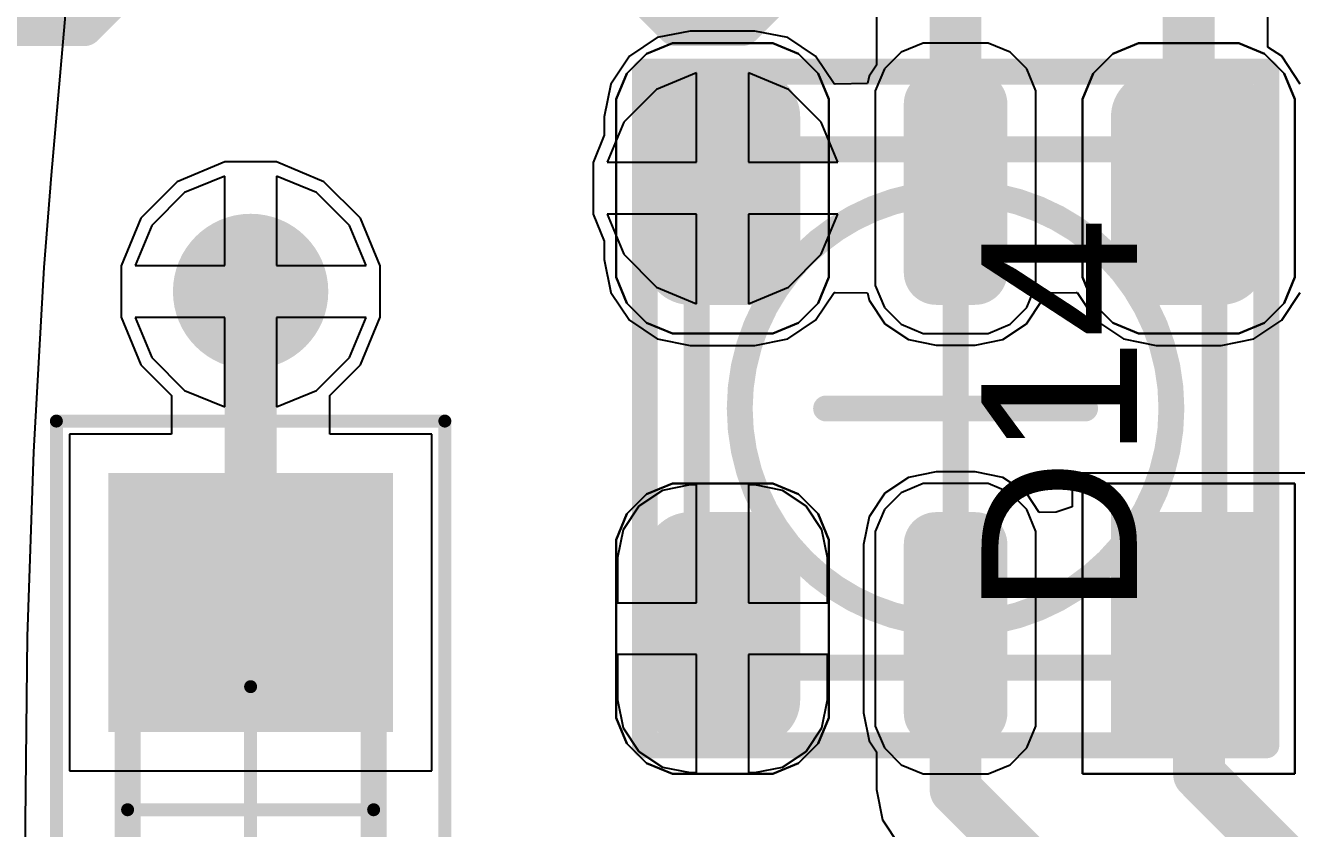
# Model space of a CAD drawing. Header units: inches. Extents: x -30 to 118, y 20 to 51.
# Drawn here: x 40.53 to 45.439, y 29.227 to 32.327 of the extents above; entities that cross this region are included whole.
import ezdxf

# ---------------------------------------------------------------- set-up
doc = ezdxf.new("R2010")
doc.units = ezdxf.units.IN
for name, color, linetype in [('Bottom 3D Body', 216, 'Continuous'), ('Bottom Courtyard', 56, 'Continuous'), ('Bottom Layer', 5, 'Continuous'), ('Bottom Overlay', 54, 'Continuous'), ('Bottom Paste', 16, 'Continuous'), ('Bottom Solder', 6, 'Continuous'), ('Mechanical 1', 6, 'Continuous'), ('Top Component Outline', 56, 'Continuous'), ('Top Courtyard', 56, 'Continuous'), ('Top Layer', 1, 'Continuous'), ('Top Overlay', 2, 'Continuous'), ('Top Paste', 8, 'Continuous'), ('Top Solder', 216, 'Continuous'), ('Via Holes', 16, 'Continuous')]:
    doc.layers.add(name, color=color, linetype=linetype)
doc.styles.add('Arial', font='', dxfattribs={"height": 0.2})
doc.styles.get('Arial').set_extended_font_data('Arial')

# ---------------------------------------------------------------- blocks, each defined once
blk = doc.blocks.new('APA_RGB_LED_2020_546')
at = {"layer": 'Top Layer'}
h = blk.add_hatch(color=1, dxfattribs=at)
edge = h.paths.add_edge_path()
edge.add_arc((-1.12500283, 1.02500176), 0.12499848, 90, 180)
edge.add_line((-1.25000131, 1.02500176), (-1.25000131, 0.77499972))
edge.add_arc((-1.12500283, 0.77499972), 0.12499848, 180, 270)
edge.add_line((-1.12500283, 0.6500012399999999), (-0.5749988500000001, 0.6500012399999999))
edge.add_arc((-0.5749988500000001, 0.77499972), 0.12499848, 270, 360)
edge.add_line((-0.4500003700000001, 0.77499972), (-0.4500003700000001, 1.02500176))
edge.add_arc((-0.5749988500000001, 1.02500176), 0.12499848, 0, 90)
edge.add_line((-0.5749988500000001, 1.15000024), (-1.12500283, 1.15000024))
h = blk.add_hatch(color=1, dxfattribs=at)
edge = h.paths.add_edge_path()
edge.add_arc((0.5749988500000001, 1.02500176), 0.12499848, 90, 180)
edge.add_line((0.4500003700000001, 1.02500176), (0.4500003700000001, 0.77499972))
edge.add_arc((0.5749988500000001, 0.77499972), 0.12499848, 180, 270)
edge.add_line((0.5749988500000001, 0.6500012399999999), (1.12500283, 0.6500012399999999))
edge.add_arc((1.12500283, 0.77499972), 0.12499848, 270, 360)
edge.add_line((1.25000131, 0.77499972), (1.25000131, 1.02500176))
edge.add_arc((1.12500283, 1.02500176), 0.12499848, 0, 90)
edge.add_line((1.12500283, 1.15000024), (0.5749988500000001, 1.15000024))
h = blk.add_hatch(color=1, dxfattribs=at)
edge = h.paths.add_edge_path()
edge.add_arc((-1.17500019, 0.07499858), 0.07500112, 90, 180)
edge.add_line((-1.25000131, 0.07499858000000001), (-1.25000131, -0.07499857999999998))
edge.add_arc((-1.17500019, -0.07499858), 0.07500112, 180, 270)
edge.add_line((-1.17500019, -0.1499997), (-0.52500149, -0.1499997))
edge.add_arc((-0.52500149, -0.07499858), 0.07500112, 270, 360)
edge.add_line((-0.4500003699999999, -0.07499858), (-0.4500003699999999, 0.07499858))
edge.add_arc((-0.52500149, 0.07499858), 0.07500112, 0, 90)
edge.add_line((-0.52500149, 0.1499997), (-1.17500019, 0.1499997))
h = blk.add_hatch(color=1, dxfattribs=at)
edge = h.paths.add_edge_path()
edge.add_arc((0.52500149, 0.07499858), 0.07500112, 90, 180)
edge.add_line((0.4500003699999999, 0.07499858000000001), (0.4500003699999999, -0.07499857999999998))
edge.add_arc((0.52500149, -0.07499858), 0.07500112, 180, 270)
edge.add_line((0.52500149, -0.1499997), (1.17500019, -0.1499997))
edge.add_arc((1.17500019, -0.07499858), 0.07500112, 270, 360)
edge.add_line((1.25000131, -0.07499858), (1.25000131, 0.07499858))
edge.add_arc((1.17500019, 0.07499858), 0.07500112, 0, 90)
edge.add_line((1.17500019, 0.1499997), (0.52500149, 0.1499997))
blk.add_hatch(color=1, dxfattribs=at).paths.add_polyline_path([(-1.25000131, -0.65000124), (-0.45000037, -0.65000124), (-0.45000037, -1.15000024), (-1.25000131, -1.15000024)])
h = blk.add_hatch(color=1, dxfattribs=at)
edge = h.paths.add_edge_path()
edge.add_arc((0.5749988500000001, -0.77499972), 0.12499848, 90, 180)
edge.add_line((0.4500003700000001, -0.77499972), (0.4500003700000001, -1.02500176))
edge.add_arc((0.5749988500000001, -1.02500176), 0.12499848, 180, 270)
edge.add_line((0.5749988500000001, -1.15000024), (1.12500283, -1.15000024))
edge.add_arc((1.12500283, -1.02500176), 0.12499848, 270, 360)
edge.add_line((1.25000131, -1.02500176), (1.25000131, -0.77499972))
edge.add_arc((1.12500283, -0.77499972), 0.12499848, 0, 90)
edge.add_line((1.12500283, -0.6500012399999999), (0.5749988500000001, -0.6500012399999999))
at = {"layer": 'Top Paste'}
h = blk.add_hatch(color=8, dxfattribs=at)
edge = h.paths.add_edge_path()
edge.add_arc((-1.12500283, 1.02500176), 0.12499848, 90, 180)
edge.add_line((-1.25000131, 1.02500176), (-1.25000131, 0.77499972))
edge.add_arc((-1.12500283, 0.77499972), 0.12499848, 180, 270)
edge.add_line((-1.12500283, 0.6500012399999999), (-0.5749988500000001, 0.6500012399999999))
edge.add_arc((-0.5749988500000001, 0.77499972), 0.12499848, 270, 360)
edge.add_line((-0.4500003700000001, 0.77499972), (-0.4500003700000001, 1.02500176))
edge.add_arc((-0.5749988500000001, 1.02500176), 0.12499848, 0, 90)
edge.add_line((-0.5749988500000001, 1.15000024), (-1.12500283, 1.15000024))
h = blk.add_hatch(color=8, dxfattribs=at)
edge = h.paths.add_edge_path()
edge.add_arc((0.5749988500000001, 1.02500176), 0.12499848, 90, 180)
edge.add_line((0.4500003700000001, 1.02500176), (0.4500003700000001, 0.77499972))
edge.add_arc((0.5749988500000001, 0.77499972), 0.12499848, 180, 270)
edge.add_line((0.5749988500000001, 0.6500012399999999), (1.12500283, 0.6500012399999999))
edge.add_arc((1.12500283, 0.77499972), 0.12499848, 270, 360)
edge.add_line((1.25000131, 0.77499972), (1.25000131, 1.02500176))
edge.add_arc((1.12500283, 1.02500176), 0.12499848, 0, 90)
edge.add_line((1.12500283, 1.15000024), (0.5749988500000001, 1.15000024))
h = blk.add_hatch(color=8, dxfattribs=at)
edge = h.paths.add_edge_path()
edge.add_arc((-1.17500019, 0.07499858), 0.07500112, 90, 180)
edge.add_line((-1.25000131, 0.07499858000000001), (-1.25000131, -0.07499857999999998))
edge.add_arc((-1.17500019, -0.07499858), 0.07500112, 180, 270)
edge.add_line((-1.17500019, -0.1499997), (-0.52500149, -0.1499997))
edge.add_arc((-0.52500149, -0.07499858), 0.07500112, 270, 360)
edge.add_line((-0.4500003699999999, -0.07499858), (-0.4500003699999999, 0.07499858))
edge.add_arc((-0.52500149, 0.07499858), 0.07500112, 0, 90)
edge.add_line((-0.52500149, 0.1499997), (-1.17500019, 0.1499997))
h = blk.add_hatch(color=8, dxfattribs=at)
edge = h.paths.add_edge_path()
edge.add_arc((0.52500149, 0.07499858), 0.07500112, 90, 180)
edge.add_line((0.4500003699999999, 0.07499858000000001), (0.4500003699999999, -0.07499857999999998))
edge.add_arc((0.52500149, -0.07499858), 0.07500112, 180, 270)
edge.add_line((0.52500149, -0.1499997), (1.17500019, -0.1499997))
edge.add_arc((1.17500019, -0.07499858), 0.07500112, 270, 360)
edge.add_line((1.25000131, -0.07499858), (1.25000131, 0.07499858))
edge.add_arc((1.17500019, 0.07499858), 0.07500112, 0, 90)
edge.add_line((1.17500019, 0.1499997), (0.52500149, 0.1499997))
blk.add_hatch(color=8, dxfattribs=at).paths.add_polyline_path([(-1.25000131, -0.65000124), (-0.45000037, -0.65000124), (-0.45000037, -1.15000024), (-1.25000131, -1.15000024)])
h = blk.add_hatch(color=8, dxfattribs=at)
edge = h.paths.add_edge_path()
edge.add_arc((0.5749988500000001, -0.77499972), 0.12499848, 90, 180)
edge.add_line((0.4500003700000001, -0.77499972), (0.4500003700000001, -1.02500176))
edge.add_arc((0.5749988500000001, -1.02500176), 0.12499848, 180, 270)
edge.add_line((0.5749988500000001, -1.15000024), (1.12500283, -1.15000024))
edge.add_arc((1.12500283, -1.02500176), 0.12499848, 270, 360)
edge.add_line((1.25000131, -1.02500176), (1.25000131, -0.77499972))
edge.add_arc((1.12500283, -0.77499972), 0.12499848, 0, 90)
edge.add_line((1.12500283, -0.6500012399999999), (0.5749988500000001, -0.6500012399999999))
at = {"layer": 'Top Solder'}
h = blk.add_hatch(color=216, dxfattribs=at)
edge = h.paths.add_edge_path()
edge.add_arc((-1.12500283, 1.02500176), 0.17499838, 90, 180)
edge.add_line((-1.30000121, 1.02500176), (-1.30000121, 0.77499972))
edge.add_arc((-1.12500283, 0.77499972), 0.17499838, 180, 270)
edge.add_line((-1.12500283, 0.6000013399999999), (-0.5749988500000001, 0.6000013399999999))
edge.add_arc((-0.5749988500000001, 0.77499972), 0.17499838, 270, 360)
edge.add_line((-0.4000004700000001, 0.77499972), (-0.4000004700000001, 1.02500176))
edge.add_arc((-0.5749988500000001, 1.02500176), 0.17499838, 0, 90)
edge.add_line((-0.5749988500000001, 1.20000014), (-1.12500283, 1.20000014))
h = blk.add_hatch(color=216, dxfattribs=at)
edge = h.paths.add_edge_path()
edge.add_arc((0.5749988500000001, 1.02500176), 0.17499838, 90, 180)
edge.add_line((0.4000004700000001, 1.02500176), (0.4000004700000001, 0.77499972))
edge.add_arc((0.5749988500000001, 0.77499972), 0.17499838, 180, 270)
edge.add_line((0.5749988500000001, 0.6000013399999999), (1.12500283, 0.6000013399999999))
edge.add_arc((1.12500283, 0.77499972), 0.17499838, 270, 360)
edge.add_line((1.30000121, 0.77499972), (1.30000121, 1.02500176))
edge.add_arc((1.12500283, 1.02500176), 0.17499838, 0, 90)
edge.add_line((1.12500283, 1.20000014), (0.5749988500000001, 1.20000014))
h = blk.add_hatch(color=216, dxfattribs=at)
edge = h.paths.add_edge_path()
edge.add_arc((-1.17500019, 0.07499858), 0.12500102, 90, 180)
edge.add_line((-1.30000121, 0.07499858000000001), (-1.30000121, -0.07499857999999998))
edge.add_arc((-1.17500019, -0.07499858), 0.12500102, 180, 270)
edge.add_line((-1.17500019, -0.1999996), (-0.52500149, -0.1999996))
edge.add_arc((-0.52500149, -0.07499858), 0.12500102, 270, 360)
edge.add_line((-0.4000004699999999, -0.07499858), (-0.4000004699999999, 0.07499858))
edge.add_arc((-0.52500149, 0.07499858), 0.12500102, 0, 90)
edge.add_line((-0.52500149, 0.1999996), (-1.17500019, 0.1999996))
h = blk.add_hatch(color=216, dxfattribs=at)
edge = h.paths.add_edge_path()
edge.add_arc((0.52500149, 0.07499858), 0.12500102, 90, 180)
edge.add_line((0.4000004699999999, 0.07499858000000001), (0.4000004699999999, -0.07499857999999998))
edge.add_arc((0.52500149, -0.07499858), 0.12500102, 180, 270)
edge.add_line((0.52500149, -0.1999996), (1.17500019, -0.1999996))
edge.add_arc((1.17500019, -0.07499858), 0.12500102, 270, 360)
edge.add_line((1.30000121, -0.07499858), (1.30000121, 0.07499858))
edge.add_arc((1.17500019, 0.07499858), 0.12500102, 0, 90)
edge.add_line((1.17500019, 0.1999996), (0.52500149, 0.1999996))
blk.add_hatch(color=216, dxfattribs=at).paths.add_polyline_path([(-1.30000121, -0.6000013399999999), (-0.4000004699999999, -0.6000013399999999), (-0.4000004699999999, -1.20000014), (-1.30000121, -1.20000014)])
h = blk.add_hatch(color=216, dxfattribs=at)
edge = h.paths.add_edge_path()
edge.add_arc((0.5749988500000001, -0.77499972), 0.17499838, 90, 180)
edge.add_line((0.4000004700000001, -0.77499972), (0.4000004700000001, -1.02500176))
edge.add_arc((0.5749988500000001, -1.02500176), 0.17499838, 180, 270)
edge.add_line((0.5749988500000001, -1.20000014), (1.12500283, -1.20000014))
edge.add_arc((1.12500283, -1.02500176), 0.17499838, 270, 360)
edge.add_line((1.30000121, -1.02500176), (1.30000121, -0.77499972))
edge.add_arc((1.12500283, -0.77499972), 0.17499838, 0, 90)
edge.add_line((1.12500283, -0.6000013399999999), (0.5749988500000001, -0.6000013399999999))
at = {"layer": 'Top Component Outline'}
for points in [[(-1.00000054, 1.00000054, 0.0999998, 0.0999998, 0), (-1.00000054, -1.00000054, 0.0999998, 0.0999998, 0)], [(-1.00000054, 1.00000054, 0.0999998, 0.0999998, 0), (1.00000054, 1.00000054, 0.0999998, 0.0999998, 0)], [(1.00000054, 1.00000054, 0.0999998, 0.0999998, 0), (1.00000054, -1.00000054, 0.0999998, 0.0999998, 0)], [(-1.00000054, -1.00000054, 0.0999998, 0.0999998, 0), (1.00000054, -1.00000054, 0.0999998, 0.0999998, 0)]]:
    blk.add_lwpolyline(points, format="xyseb", dxfattribs=at)
for points in [[(-1.02499922, 1.00000054, 0.0499999, 0.0499999, 1), (-0.97500186, 1.00000054, 0.0499999, 0.0499999, 1)], [(-1.02499922, 1.00000054, 0.0499999, 0.0499999, 1), (-0.97500186, 1.00000054, 0.0499999, 0.0499999, 1)], [(0.97500186, 1.00000054, 0.0499999, 0.0499999, 1), (1.02499922, 1.00000054, 0.0499999, 0.0499999, 1)], [(0.97500186, 1.00000054, 0.0499999, 0.0499999, 1), (1.02499922, 1.00000054, 0.0499999, 0.0499999, 1)], [(-1.02499922, -1.00000054, 0.0499999, 0.0499999, 1), (-0.97500186, -1.00000054, 0.0499999, 0.0499999, 1)], [(-1.02499922, -1.00000054, 0.0499999, 0.0499999, 1), (-0.97500186, -1.00000054, 0.0499999, 0.0499999, 1)], [(0.97500186, -1.00000054, 0.0499999, 0.0499999, 1), (1.02499922, -1.00000054, 0.0499999, 0.0499999, 1)], [(0.97500186, -1.00000054, 0.0499999, 0.0499999, 1), (1.02499922, -1.00000054, 0.0499999, 0.0499999, 1)]]:
    blk.add_lwpolyline(points, format="xyseb", close=True, dxfattribs=at)
at = {"layer": 'Top Courtyard'}
for points in [[(-1.29999994, 1.20000014, 0.0999998, 0.0999998, 0), (1.29999994, 1.20000014, 0.0999998, 0.0999998, 0)], [(-1.29999994, 1.20000014, 0.0999998, 0.0999998, 0), (-1.29999994, -1.20000014, 0.0999998, 0.0999998, 0)], [(1.29999994, 1.20000014, 0.0999998, 0.0999998, 0), (1.29999994, -1.20000014, 0.0999998, 0.0999998, 0)], [(0, 0.499999, 0.0999998, 0.0999998, 0), (0, -0.499999, 0.0999998, 0.0999998, 0)], [(-0.499999, 0, 0.0999998, 0.0999998, 0), (0.499999, 0, 0.0999998, 0.0999998, 0)], [(-1.29999994, -1.20000014, 0.0999998, 0.0999998, 0), (1.29999994, -1.20000014, 0.0999998, 0.0999998, 0)]]:
    blk.add_lwpolyline(points, format="xyseb", dxfattribs=at)
for points in [[(-1.32499862, 1.20000014, 0.0499999, 0.0499999, 1), (-1.27500126, 1.20000014, 0.0499999, 0.0499999, 1)], [(-1.32499862, 1.20000014, 0.0499999, 0.0499999, 1), (-1.27500126, 1.20000014, 0.0499999, 0.0499999, 1)], [(1.27500126, 1.20000014, 0.0499999, 0.0499999, 1), (1.32499862, 1.20000014, 0.0499999, 0.0499999, 1)], [(1.27500126, 1.20000014, 0.0499999, 0.0499999, 1), (1.32499862, 1.20000014, 0.0499999, 0.0499999, 1)], [(-0.02499868, 0.499999, 0.0499999, 0.0499999, 1), (0.02499868, 0.499999, 0.0499999, 0.0499999, 1)], [(-0.5249976799999999, 0, 0.0499999, 0.0499999, 1), (-0.47500032, 0, 0.0499999, 0.0499999, 1)], [(0.47500032, 0, 0.0499999, 0.0499999, 1), (0.5249976799999999, 0, 0.0499999, 0.0499999, 1)], [(-0.02499868, -0.499999, 0.0499999, 0.0499999, 1), (0.02499868, -0.499999, 0.0499999, 0.0499999, 1)], [(-1.32499862, -1.20000014, 0.0499999, 0.0499999, 1), (-1.27500126, -1.20000014, 0.0499999, 0.0499999, 1)], [(-1.32499862, -1.20000014, 0.0499999, 0.0499999, 1), (-1.27500126, -1.20000014, 0.0499999, 0.0499999, 1)], [(1.27500126, -1.20000014, 0.0499999, 0.0499999, 1), (1.32499862, -1.20000014, 0.0499999, 0.0499999, 1)], [(1.27500126, -1.20000014, 0.0499999, 0.0499999, 1), (1.32499862, -1.20000014, 0.0499999, 0.0499999, 1)]]:
    blk.add_lwpolyline(points, format="xyseb", close=True, dxfattribs=at)
at = {"layer": 'Top Overlay'}
for p, q in [((-1.29294636, 1.2688951), (-1.1937111, 1.30999992)), ((-1.1937111, 1.30999992), (-1.1400028, 1.30999992)), ((-1.1400028, 1.30999992), (-1.1400028, 1.30999992)), ((-1.1400028, 1.30999992), (-0.55999888, 1.30999992)), ((-0.55999888, 1.30999992), (-0.5062931199999999, 1.30999992)), ((-0.5062931199999999, 1.30999992), (-0.4070578599999999, 1.2688951)), ((0.40705532, 1.2688951), (0.50629058, 1.30999992)), ((0.50629058, 1.30999992), (0.55999888, 1.30999992)), ((0.55999888, 1.30999992), (0.55999888, 1.30999992)), ((0.55999888, 1.30999992), (1.1400028, 1.30999992)), ((1.1400028, 1.30999992), (1.19370856, 1.30999992)), ((1.19370856, 1.30999992), (1.29294382, 1.2688951)), ((-1.36889744, 1.19294402), (-1.29294636, 1.2688951)), ((-0.4070578599999999, 1.2688951), (-0.33110678, 1.19294402)), ((0.33110424, 1.19294402), (0.40705532, 1.2688951)), ((1.29294382, 1.2688951), (1.3688949, 1.19294402)), ((-1.41000226, 1.09370876), (-1.36889744, 1.19294402)), ((-0.33110678, 1.19294402), (-0.28999942, 1.09370876)), ((0.28999942, 1.09370876), (0.33110424, 1.19294402)), ((1.3688949, 1.19294402), (1.41000226, 1.09370876)), ((-1.41000226, 1.04000046), (-1.41000226, 1.09370876)), ((-0.28999942, 1.09370876), (-0.28999942, 1.04000046)), ((0.28999942, 1.04000046), (0.28999942, 1.09370876)), ((1.41000226, 1.09370876), (1.41000226, 1.04000046)), ((-1.41000226, 0.76000102), (-1.41000226, 1.04000046)), ((-0.28999942, 1.04000046), (-0.28999942, 1.04000046)), ((-0.28999942, 1.04000046), (-0.28999942, 0.76000102)), ((0.28999942, 0.76000102), (0.28999942, 1.04000046)), ((1.41000226, 1.04000046), (1.41000226, 1.04000046)), ((1.41000226, 1.04000046), (1.41000226, 0.76000102)), ((-1.41000226, 0.76000102), (-1.41000226, 0.76000102)), ((-1.41000226, 0.70629526), (-1.41000226, 0.76000102)), ((-0.28999942, 0.76000102), (-0.28999942, 0.70629526)), ((0.28999942, 0.76000102), (0.28999942, 0.76000102)), ((0.28999942, 0.70629526), (0.28999942, 0.76000102)), ((1.41000226, 0.76000102), (1.41000226, 0.70629526)), ((-1.36889744, 0.60706), (-1.41000226, 0.70629526)), ((-0.28999942, 0.70629526), (-0.33110678, 0.60706)), ((0.33110424, 0.60706), (0.28999942, 0.70629526)), ((1.41000226, 0.70629526), (1.3688949, 0.60706)), ((-1.29294636, 0.53110892), (-1.36889744, 0.60706)), ((-0.33110678, 0.60706), (-0.4070578599999999, 0.53110892)), ((0.40705532, 0.53110892), (0.33110424, 0.60706)), ((1.3688949, 0.60706), (1.29294382, 0.53110892)), ((-1.1937111, 0.49000156), (-1.29294636, 0.53110892)), ((-0.4070578599999999, 0.53110892), (-0.5062931199999999, 0.49000156)), ((0.50629058, 0.49000156), (0.40705532, 0.53110892)), ((1.29294382, 0.53110892), (1.19370856, 0.49000156)), ((-1.1400028, 0.49000156), (-1.1937111, 0.49000156)), ((-0.55999888, 0.49000156), (-1.1400028, 0.49000156)), ((-0.5062931199999999, 0.49000156), (-0.55999888, 0.49000156)), ((-0.55999888, 0.49000156), (-0.55999888, 0.49000156)), ((0.55999888, 0.49000156), (0.50629058, 0.49000156)), ((1.1400028, 0.49000156), (0.55999888, 0.49000156)), ((1.19370856, 0.49000156), (1.1400028, 0.49000156)), ((1.1400028, 0.49000156), (1.1400028, 0.49000156)), ((-1.2257532, 0.30999938), (-1.31028948, 0.2749854799999999)), ((-1.18000272, 0.30999938), (-1.2257532, 0.30999938)), ((-0.51999896, 0.30999938), (-1.18000272, 0.30999938)), ((-0.4742510199999999, 0.30999938), (-0.51999896, 0.30999938)), ((-0.51999896, 0.30999938), (-0.51999896, 0.30999938)), ((-0.38971474, 0.2749854799999999), (-0.4742510199999999, 0.30999938)), ((0.47424848, 0.30999938), (0.3897122, 0.2749854799999999)), ((0.51999896, 0.30999938), (0.47424848, 0.30999938)), ((1.18000272, 0.30999938), (0.51999896, 0.30999938)), ((1.22575066, 0.30999938), (1.18000272, 0.30999938)), ((1.18000272, 0.30999938), (1.18000272, 0.30999938)), ((1.31028694, 0.2749854799999999), (1.22575066, 0.30999938)), ((-1.31028948, 0.2749854799999999), (-1.37498836, 0.2102866)), ((-0.32501586, 0.2102866), (-0.38971474, 0.2749854799999999)), ((0.3897122, 0.2749854799999999), (0.32501332, 0.2102866)), ((1.37498582, 0.2102866), (1.31028694, 0.2749854799999999)), ((-1.37498836, 0.2102866), (-1.41000226, 0.12575032)), ((-0.28999942, 0.12575032), (-0.32501586, 0.2102866)), ((0.32501332, 0.2102866), (0.28999942, 0.12575032)), ((1.41000226, 0.12575032), (1.37498582, 0.2102866)), ((-1.41000226, 0.12575032), (-1.41000226, 0.07999983999999999)), ((-0.28999942, 0.07999983999999999), (-0.28999942, 0.12575032)), ((0.28999942, 0.12575032), (0.28999942, 0.07999983999999999)), ((1.41000226, 0.07999983999999999), (1.41000226, 0.12575032)), ((-1.41000226, 0.07999983999999999), (-1.41000226, -0.07999983999999999)), ((-1.41000226, 0.07999983999999999), (-1.41000226, 0.07999983999999999)), ((-0.28999942, -0.07999983999999999), (-0.28999942, 0.07999983999999999)), ((0.28999942, 0.07999983999999999), (0.28999942, -0.07999983999999999)), ((0.28999942, 0.07999983999999999), (0.28999942, 0.07999983999999999)), ((1.41000226, -0.07999983999999999), (1.41000226, 0.07999983999999999)), ((-1.41000226, -0.07999983999999999), (-1.41000226, -0.12574778)), ((-0.28999942, -0.12574778), (-0.28999942, -0.07999983999999999)), ((-0.28999942, -0.07999983999999999), (-0.28999942, -0.07999983999999999)), ((0.28999942, -0.07999983999999999), (0.28999942, -0.12574778)), ((1.41000226, -0.12574778), (1.41000226, -0.07999983999999999)), ((1.41000226, -0.07999983999999999), (1.41000226, -0.07999983999999999)), ((-1.41000226, -0.12574778), (-1.37498836, -0.21028406)), ((-0.32501586, -0.21028406), (-0.28999942, -0.12574778)), ((0.28999942, -0.12574778), (0.32501332, -0.21028406)), ((1.37498582, -0.21028406), (1.41000226, -0.12574778)), ((-1.37498836, -0.21028406), (-1.31028948, -0.27498294)), ((-0.38971474, -0.27498294), (-0.32501586, -0.21028406)), ((0.32501332, -0.21028406), (0.3897122, -0.27498294)), ((1.31028694, -0.27498294), (1.37498582, -0.21028406)), ((-1.31028948, -0.27498294), (-1.2257532, -0.30999938)), ((-0.4742510199999999, -0.30999938), (-0.38971474, -0.27498294)), ((0.3897122, -0.27498294), (0.47424848, -0.30999938)), ((1.22575066, -0.30999938), (1.31028694, -0.27498294)), ((-1.2257532, -0.30999938), (-1.18000272, -0.30999938)), ((-1.18000272, -0.30999938), (-1.18000272, -0.30999938)), ((-1.18000272, -0.30999938), (-0.51999896, -0.30999938)), ((-0.51999896, -0.30999938), (-0.4742510199999999, -0.30999938)), ((0.47424848, -0.30999938), (0.51999896, -0.30999938)), ((0.51999896, -0.30999938), (0.51999896, -0.30999938)), ((0.51999896, -0.30999938), (1.18000272, -0.30999938)), ((1.18000272, -0.30999938), (1.22575066, -0.30999938)), ((-1.40999972, -1.30999992), (-1.40999972, -0.48999902)), ((-1.40999972, -0.48999902), (-0.28999942, -0.48999902)), ((-0.28999942, -0.48999902), (-0.28999942, -1.30999992)), ((0.40705532, -0.53110638), (0.50629058, -0.49000156)), ((0.50629058, -0.49000156), (0.55999888, -0.49000156)), ((0.55999888, -0.49000156), (0.55999888, -0.49000156)), ((0.55999888, -0.49000156), (1.1400028, -0.49000156)), ((1.1400028, -0.49000156), (1.19370856, -0.49000156)), ((1.19370856, -0.49000156), (1.29294382, -0.53110638)), ((0.33110424, -0.60705746), (0.40705532, -0.53110638)), ((1.29294382, -0.53110638), (1.3688949, -0.60705746)), ((0.28999942, -0.70629272), (0.33110424, -0.60705746)), ((1.3688949, -0.60705746), (1.41000226, -0.70629272)), ((0.28999942, -0.76000102), (0.28999942, -0.70629272)), ((1.41000226, -0.70629272), (1.41000226, -0.76000102)), ((0.28999942, -1.04000046), (0.28999942, -0.76000102)), ((1.41000226, -0.76000102), (1.41000226, -0.76000102)), ((1.41000226, -0.76000102), (1.41000226, -1.04000046)), ((0.28999942, -1.04000046), (0.28999942, -1.04000046)), ((0.28999942, -1.09370622), (0.28999942, -1.04000046)), ((1.41000226, -1.04000046), (1.41000226, -1.09370622)), ((0.33110424, -1.19294148), (0.28999942, -1.09370622)), ((1.41000226, -1.09370622), (1.3688949, -1.19294148)), ((0.40705532, -1.26889256), (0.33110424, -1.19294148)), ((1.3688949, -1.19294148), (1.29294382, -1.26889256)), ((0.50629058, -1.30999992), (0.40705532, -1.26889256)), ((1.29294382, -1.26889256), (1.19370856, -1.30999992)), ((-0.28999942, -1.30999992), (-1.40999972, -1.30999992)), ((0.55999888, -1.30999992), (0.50629058, -1.30999992)), ((1.1400028, -1.30999992), (0.55999888, -1.30999992)), ((1.19370856, -1.30999992), (1.1400028, -1.30999992)), ((1.1400028, -1.30999992), (1.1400028, -1.30999992))]:
    blk.add_line(p, q, dxfattribs=at)
at = {"layer": 'Top Courtyard', "style": 'Arial'}
blk.add_text('D14', height=0.5999987999999999, dxfattribs=at).set_placement((-0.79999078, -0.6999909799999999))
blk = doc.blocks.new('LIST_ANG_1_2_SMD_2_54MM_B_593')
at = {"layer": 'Bottom Overlay'}
for points in [[(-1.397, 11.57800072, 0.1499997, 0.1499997, 0), (-1.651, 11.32400326, 0.1499997, 0.1499997, 0)], [(-1.143, 11.57800326, 0.1499997, 0.1499997, 0), (-1.397, 11.57800072, 0.1499997, 0.1499997, 0)], [(-0.889, 11.32400326, 0.1499997, 0.1499997, 0), (-1.143, 11.57800326, 0.1499997, 0.1499997, 0)], [(1.143, 11.57800326, 0.1499997, 0.1499997, 0), (0.889, 11.32400326, 0.1499997, 0.1499997, 0)], [(1.397, 11.57800326, 0.1499997, 0.1499997, 0), (1.143, 11.57800326, 0.1499997, 0.1499997, 0)], [(1.651, 11.32400326, 0.1499997, 0.1499997, 0), (1.397, 11.57800326, 0.1499997, 0.1499997, 0)]]:
    blk.add_lwpolyline(points, format="xyseb", dxfattribs=at)
for points in [[(-1.43450056, 11.57800072, 0.07499858, 0.07499858, 1), (-1.35949944, 11.57800072, 0.07499858, 0.07499858, 1)], [(-1.43450056, 11.57800072, 0.07499858, 0.07499858, 1), (-1.35949944, 11.57800072, 0.07499858, 0.07499858, 1)], [(-1.18050056, 11.57800326, 0.07499858, 0.07499858, 1), (-1.10549944, 11.57800326, 0.07499858, 0.07499858, 1)], [(-1.18050056, 11.57800326, 0.07499858, 0.07499858, 1), (-1.10549944, 11.57800326, 0.07499858, 0.07499858, 1)], [(1.10549944, 11.57800326, 0.07499858, 0.07499858, 1), (1.18050056, 11.57800326, 0.07499858, 0.07499858, 1)], [(1.10549944, 11.57800326, 0.07499858, 0.07499858, 1), (1.18050056, 11.57800326, 0.07499858, 0.07499858, 1)], [(1.35949944, 11.57800326, 0.07499858, 0.07499858, 1), (1.43450056, 11.57800326, 0.07499858, 0.07499858, 1)], [(1.35949944, 11.57800326, 0.07499858, 0.07499858, 1), (1.43450056, 11.57800326, 0.07499858, 0.07499858, 1)]]:
    blk.add_lwpolyline(points, format="xyseb", close=True, dxfattribs=at)
blk = doc.blocks.new('CAPC0603_1608_55_N_B_598')
at = {"layer": 'Bottom Layer'}
for points in [[(-0.34999803, 0.5000002699999999), (-0.34999803, -0.5000002699999999), (-1.24999877, -0.5000002699999999), (-1.24999877, 0.5000002699999999)], [(1.25000131, 0.5000002699999999), (1.25000131, -0.5000002699999999), (0.35000057, -0.5000002699999999), (0.35000057, 0.5000002699999999)]]:
    blk.add_hatch(color=5, dxfattribs=at).paths.add_polyline_path(points)
at = {"layer": 'Bottom Paste'}
for points in [[(-0.34999803, 0.5000002699999999), (-0.34999803, -0.5000002699999999), (-1.24999877, -0.5000002699999999), (-1.24999877, 0.5000002699999999)], [(1.25000131, 0.5000002699999999), (1.25000131, -0.5000002699999999), (0.35000057, -0.5000002699999999), (0.35000057, 0.5000002699999999)]]:
    blk.add_hatch(color=16, dxfattribs=at).paths.add_polyline_path(points)
at = {"layer": 'Bottom Solder'}
for points in [[(-0.29999813, 0.55000017), (-0.29999813, -0.55000017), (-1.29999867, -0.55000017), (-1.29999867, 0.55000017)], [(1.30000121, 0.55000017), (1.30000121, -0.55000017), (0.30000067, -0.55000017), (0.30000067, 0.55000017)]]:
    blk.add_hatch(color=6, dxfattribs=at).paths.add_polyline_path(points)
at = {"layer": 'Bottom 3D Body'}
for points in [[(-0.87499952, 0.47500032, 0.0999998, 0.0999998, 0), (0.8750020599999999, 0.47500032, 0.0999998, 0.0999998, 0)], [(-0.87499952, 0.47500032, 0.0999998, 0.0999998, 0), (-0.87499952, -0.47499778, 0.0999998, 0.0999998, 0)], [(0.8750020599999999, 0.47500032, 0.0999998, 0.0999998, 0), (0.8750020599999999, -0.47499778, 0.0999998, 0.0999998, 0)], [(-0.87499952, -0.47499778, 0.0999998, 0.0999998, 0), (0.8750020599999999, -0.47499778, 0.0999998, 0.0999998, 0)]]:
    blk.add_lwpolyline(points, format="xyseb", dxfattribs=at)
for points in [[(-0.8999982, 0.47500032, 0.0499999, 0.0499999, 1), (-0.8500008399999999, 0.47500032, 0.0499999, 0.0499999, 1)], [(-0.8999982, 0.47500032, 0.0499999, 0.0499999, 1), (-0.8500008399999999, 0.47500032, 0.0499999, 0.0499999, 1)], [(0.85000338, 0.47500032, 0.0499999, 0.0499999, 1), (0.90000074, 0.47500032, 0.0499999, 0.0499999, 1)], [(0.85000338, 0.47500032, 0.0499999, 0.0499999, 1), (0.90000074, 0.47500032, 0.0499999, 0.0499999, 1)], [(-0.8999982, -0.47499778, 0.0499999, 0.0499999, 1), (-0.8500008399999999, -0.47499778, 0.0499999, 0.0499999, 1)], [(-0.8999982, -0.47499778, 0.0499999, 0.0499999, 1), (-0.8500008399999999, -0.47499778, 0.0499999, 0.0499999, 1)], [(0.85000338, -0.47499778, 0.0499999, 0.0499999, 1), (0.90000074, -0.47499778, 0.0499999, 0.0499999, 1)], [(0.85000338, -0.47499778, 0.0499999, 0.0499999, 1), (0.90000074, -0.47499778, 0.0499999, 0.0499999, 1)]]:
    blk.add_lwpolyline(points, format="xyseb", close=True, dxfattribs=at)
at = {"layer": 'Bottom Courtyard'}
for points in [[(-1.49999954, 0.75000104, 0.0499999, 0.0499999, 0), (-1.49999954, -0.7499985, 0.0499999, 0.0499999, 0)], [(-1.49999954, 0.75000104, 0.0499999, 0.0499999, 0), (1.50000208, 0.75000104, 0.0499999, 0.0499999, 0)], [(1.50000208, 0.75000104, 0.0499999, 0.0499999, 0), (1.50000208, -0.7499985, 0.0499999, 0.0499999, 0)], [(2.54e-06, 0.47500032, 0.0499999, 0.0499999, 0), (2.54e-06, -0.47499778, 0.0499999, 0.0499999, 0)], [(-0.47499778, 0, 0.0499999, 0.0499999, 0), (0.47500286, 0, 0.0499999, 0.0499999, 0)], [(-1.49999954, -0.7499985, 0.0499999, 0.0499999, 0), (1.50000208, -0.7499985, 0.0499999, 0.0499999, 0)]]:
    blk.add_lwpolyline(points, format="xyseb", dxfattribs=at)
for points in [[(-1.51249888, 0.75000104, 0.02499868, 0.02499868, 1), (-1.4875002, 0.75000104, 0.02499868, 0.02499868, 1)], [(-1.51249888, 0.75000104, 0.02499868, 0.02499868, 1), (-1.4875002, 0.75000104, 0.02499868, 0.02499868, 1)], [(1.48750274, 0.75000104, 0.02499868, 0.02499868, 1), (1.51250142, 0.75000104, 0.02499868, 0.02499868, 1)], [(1.48750274, 0.75000104, 0.02499868, 0.02499868, 1), (1.51250142, 0.75000104, 0.02499868, 0.02499868, 1)], [(-0.0124968, 0.47500032, 0.02499868, 0.02499868, 1), (0.01250188, 0.47500032, 0.02499868, 0.02499868, 1)], [(-0.48749712, 0, 0.02499868, 0.02499868, 1), (-0.46249844, 0, 0.02499868, 0.02499868, 1)], [(0.46250352, 0, 0.02499868, 0.02499868, 1), (0.4875022, 0, 0.02499868, 0.02499868, 1)], [(-0.0124968, -0.47499778, 0.02499868, 0.02499868, 1), (0.01250188, -0.47499778, 0.02499868, 0.02499868, 1)], [(-1.51249888, -0.7499985, 0.02499868, 0.02499868, 1), (-1.4875002, -0.7499985, 0.02499868, 0.02499868, 1)], [(-1.51249888, -0.7499985, 0.02499868, 0.02499868, 1), (-1.4875002, -0.7499985, 0.02499868, 0.02499868, 1)], [(1.48750274, -0.7499985, 0.02499868, 0.02499868, 1), (1.51250142, -0.7499985, 0.02499868, 0.02499868, 1)], [(1.48750274, -0.7499985, 0.02499868, 0.02499868, 1), (1.51250142, -0.7499985, 0.02499868, 0.02499868, 1)]]:
    blk.add_lwpolyline(points, format="xyseb", close=True, dxfattribs=at)

msp = doc.modelspace()

# ---------------------------------------------------------------- hatches: boundary and pattern name
at = {"layer": 'Bottom Layer'}
h = msp.add_hatch(color=5, dxfattribs=at)
edge = h.paths.add_edge_path()
edge.add_arc((43.22220972, 31.69858786), 0.2999994, 0, 360)
h = msp.add_hatch(color=5, dxfattribs=at)
edge = h.paths.add_edge_path()
edge.add_arc((41.40000102, 31.3000009), 0.2999994, 0, 360)
at = {"layer": 'Top Layer'}
h = msp.add_hatch(color=1, dxfattribs=at)
edge = h.paths.add_edge_path()
edge.add_arc((43.22220972, 31.69858786), 0.2999994, 0, 360)
h = msp.add_hatch(color=1, dxfattribs=at)
edge = h.paths.add_edge_path()
edge.add_arc((41.40000102, 31.3000009), 0.2999994, 0, 360)
at = {"layer": 'Via Holes'}
h = msp.add_hatch(color=7, dxfattribs=at)
edge = h.paths.add_edge_path()
edge.add_arc((43.22220972, 31.69858786), 0.1499997, 0, 360)
h = msp.add_hatch(color=7, dxfattribs=at)
edge = h.paths.add_edge_path()
edge.add_arc((41.40000102, 31.3000009), 0.1499997, 0, 360)

# ---------------------------------------------------------------- linework, layer by layer
at = {"layer": 'Bottom Layer'}
for p, q in [((43.12220992, 32.14424102), (42.96730548, 32.08007808)), ((43.12220992, 31.79858766), (43.12220992, 32.14424102)), ((43.47711396, 32.08007808), (43.32220951999999, 32.14424102)), ((43.32220951999999, 32.14424102), (43.32220951999999, 31.79858766)), ((42.96730548, 32.08007808), (42.8407195, 31.9534921)), ((43.60369994, 31.9534921), (43.47711396, 32.08007808)), ((42.8407195, 31.9534921), (42.77655656, 31.79858766)), ((43.66786288, 31.79858766), (43.60369994, 31.9534921)), ((41.30054478, 31.7999999), (41.11677323999999, 31.72388118)), ((41.49945725999999, 31.7999999), (41.30054478, 31.7999999)), ((41.6832288, 31.72388118), (41.49945725999999, 31.7999999)), ((42.77655656, 31.79858766), (43.12220992, 31.79858766)), ((43.32220951999999, 31.79858766), (43.66786288, 31.79858766)), ((41.11677323999999, 31.72388118), (40.97612074, 31.58322868)), ((41.8238813, 31.58322868), (41.6832288, 31.72388118)), ((40.97612074, 31.58322868), (40.90000202, 31.39945714)), ((41.90000002, 31.39945714), (41.8238813, 31.58322868)), ((43.12220992, 31.59858806), (42.77655656, 31.59858806)), ((42.77655656, 31.59858806), (42.8407195, 31.44368362)), ((43.12220992, 31.2529347), (43.12220992, 31.59858806)), ((43.66786288, 31.59858806), (43.32220951999999, 31.59858806)), ((43.32220951999999, 31.59858806), (43.32220951999999, 31.2529347)), ((43.60369994, 31.44368362), (43.66786288, 31.59858806)), ((42.8407195, 31.44368362), (42.96730548, 31.31709764)), ((43.47711396, 31.31709764), (43.60369994, 31.44368362)), ((40.90000202, 31.39945714), (40.90000202, 31.20054466)), ((41.90000002, 31.20054466), (41.90000002, 31.39945714)), ((42.96730548, 31.31709764), (43.12220992, 31.2529347)), ((43.32220951999999, 31.2529347), (43.47711396, 31.31709764)), ((40.90000202, 31.20054466), (40.97612074, 31.01677312)), ((41.8238813, 31.01677312), (41.90000002, 31.20054466)), ((40.97612074, 31.01677312), (41.09412406, 30.8987698)), ((41.70587798, 30.8987698), (41.8238813, 31.01677312)), ((41.09412406, 30.8987698), (41.09412406, 30.74999946)), ((41.70587798, 30.74999946), (41.70587798, 30.8987698)), ((41.09412406, 30.74999946), (40.70000242, 30.74999946)), ((40.70000242, 30.74999946), (40.70000242, 29.45000206)), ((42.09999962, 30.74999946), (41.70587798, 30.74999946)), ((42.09999962, 29.45000206), (42.09999962, 30.74999946)), ((40.70000242, 29.45000206), (42.09999962, 29.45000206))]:
    msp.add_line(p, q, dxfattribs=at)
msp.add_lwpolyline([(41.40000102, 30.10000076, 0.1999996, 0.1999996, 0), (41.40000102, 31.3000009, 0.1999996, 0.1999996, 0)], format="xyseb", dxfattribs=at)
for points in [[(41.35000112, 31.3000009, 0.0999998, 0.0999998, 1), (41.45000091999999, 31.3000009, 0.0999998, 0.0999998, 1)], [(41.35000112, 30.10000076, 0.0999998, 0.0999998, 1), (41.45000091999999, 30.10000076, 0.0999998, 0.0999998, 1)]]:
    msp.add_lwpolyline(points, format="xyseb", close=True, dxfattribs=at)
at = {"layer": 'Mechanical 1'}
for points in [[(43.53283647999999, 31.43795592, 0.0999998, 0.0999998, -0.1989114949342498), (44.12221046, 31.68208294, 0.0999998, 0.0999998, 0)], [(44.12220791999999, 31.68208294, 0.0999998, 0.0999998, -0.1989114949342458), (44.7115819, 31.43795592, 0.0999998, 0.0999998, 0)], [(43.28870946, 30.84858194, 0.0999998, 0.0999998, -0.198911494934243), (43.53283647999999, 31.43795592, 0.0999998, 0.0999998, 0)], [(44.7115819, 31.43795592, 0.0999998, 0.0999998, -0.1989114949342553), (44.95570892, 30.84858194, 0.0999998, 0.0999998, 0)], [(43.53283647999999, 30.25920795999999, 0.0999998, 0.0999998, -0.1989114949342477), (43.28870946, 30.84858194, 0.0999998, 0.0999998, 0)], [(44.95570892, 30.84858194, 0.0999998, 0.0999998, -0.1989114949342565), (44.7115819, 30.25920795999999, 0.0999998, 0.0999998, 0)], [(44.12221046, 30.01508348, 0.0999998, 0.0999998, -0.198911494934252), (43.53283647999999, 30.2592105, 0.0999998, 0.0999998, 0)], [(44.7115819, 30.2592105, 0.0999998, 0.0999998, -0.1989114949342567), (44.12220791999999, 30.01508348, 0.0999998, 0.0999998, 0)]]:
    msp.add_lwpolyline(points, format="xyseb", dxfattribs=at)
for points in [[(44.09720924, 31.68208294, 0.0499999, 0.0499999, 1), (44.1472066, 31.68208294, 0.0499999, 0.0499999, 1)], [(44.09721177999999, 31.68208294, 0.0499999, 0.0499999, 1), (44.14720913999999, 31.68208294, 0.0499999, 0.0499999, 1)], [(43.5078378, 31.43795592, 0.0499999, 0.0499999, 1), (43.55783516, 31.43795592, 0.0499999, 0.0499999, 1)], [(43.5078378, 31.43795592, 0.0499999, 0.0499999, 1), (43.55783516, 31.43795592, 0.0499999, 0.0499999, 1)], [(44.68658322, 31.43795592, 0.0499999, 0.0499999, 1), (44.73658057999999, 31.43795592, 0.0499999, 0.0499999, 1)], [(44.68658322, 31.43795592, 0.0499999, 0.0499999, 1), (44.73658057999999, 31.43795592, 0.0499999, 0.0499999, 1)], [(43.26371078, 30.84858194, 0.0499999, 0.0499999, 1), (43.31370814, 30.84858194, 0.0499999, 0.0499999, 1)], [(43.26371078, 30.84858194, 0.0499999, 0.0499999, 1), (43.31370814, 30.84858194, 0.0499999, 0.0499999, 1)], [(44.93071024, 30.84858194, 0.0499999, 0.0499999, 1), (44.9807076, 30.84858194, 0.0499999, 0.0499999, 1)], [(44.93071024, 30.84858194, 0.0499999, 0.0499999, 1), (44.9807076, 30.84858194, 0.0499999, 0.0499999, 1)], [(43.5078378, 30.2592105, 0.0499999, 0.0499999, 1), (43.55783516, 30.2592105, 0.0499999, 0.0499999, 1)], [(43.5078378, 30.25920795999999, 0.0499999, 0.0499999, 1), (43.55783516, 30.25920795999999, 0.0499999, 0.0499999, 1)], [(44.68658322, 30.2592105, 0.0499999, 0.0499999, 1), (44.73658057999999, 30.2592105, 0.0499999, 0.0499999, 1)], [(44.68658322, 30.25920795999999, 0.0499999, 0.0499999, 1), (44.73658057999999, 30.25920795999999, 0.0499999, 0.0499999, 1)], [(44.09720924, 30.01508348, 0.0499999, 0.0499999, 1), (44.1472066, 30.01508348, 0.0499999, 0.0499999, 1)], [(44.09721177999999, 30.01508348, 0.0499999, 0.0499999, 1), (44.14720913999999, 30.01508348, 0.0499999, 0.0499999, 1)]]:
    msp.add_lwpolyline(points, format="xyseb", close=True, dxfattribs=at)
at = {"layer": 'Top Layer'}
for p, q in [((43.81633096, 33.69163442), (43.81633096, 32.173037)), ((45.32808562, 32.24360327999999), (45.32808562, 33.5660873)), ((43.0972087, 32.30495444), (42.97040174, 32.2797297)), ((43.34721074, 32.30495444), (43.0972087, 32.30495444)), ((43.4740177, 32.2797297), (43.34721074, 32.30495444)), ((42.97040174, 32.2797297), (42.86289878, 32.2078985)), ((43.58152066, 32.2078985), (43.4740177, 32.2797297)), ((42.86289878, 32.2078985), (42.79106758, 32.10039554)), ((43.6527829, 32.10124644), (43.58152066, 32.2078985)), ((45.38152213999999, 32.2078985), (45.32808562, 32.24360327999999)), ((45.45335334, 32.10039554), (45.38152213999999, 32.2078985)), ((43.81633096, 32.173037), (43.78816744, 32.13088569999999)), ((43.78247276, 32.10225228), (43.65697135999999, 32.10044887999999)), ((43.78816744, 32.13088569999999), (43.78247276, 32.10225228)), ((42.79106758, 32.10039554), (42.76584284, 31.97358858)), ((43.65697135999999, 32.10044887999999), (43.6527829, 32.10124644)), ((42.76584284, 31.97358858), (42.76584284, 31.90338298)), ((42.76584284, 31.90338298), (42.72221071999999, 31.79804409999999)), ((42.72221071999999, 31.79804409999999), (42.72221071999999, 31.59913161999999)), ((41.30000122, 31.74565406), (41.14509678, 31.68149112)), ((41.30000122, 31.4000007), (41.30000122, 31.74565406)), ((41.65490526, 31.68149112), (41.50000082, 31.74565406)), ((41.50000082, 31.74565406), (41.50000082, 31.4000007)), ((41.14509678, 31.68149112), (41.0185108, 31.55490514)), ((41.78149123999999, 31.55490514), (41.65490526, 31.68149112)), ((42.72221071999999, 31.59913161999999), (42.76584284, 31.49379274)), ((41.0185108, 31.55490514), (40.95434786, 31.4000007)), ((41.84565418, 31.4000007), (41.78149123999999, 31.55490514)), ((42.76584284, 31.49379274), (42.76584284, 31.42358714)), ((42.76584284, 31.42358714), (42.79106758, 31.29678018)), ((40.95434786, 31.4000007), (41.30000122, 31.4000007)), ((41.50000082, 31.4000007), (41.84565418, 31.4000007)), ((42.79106758, 31.29678018), (42.86289878, 31.18927722)), ((43.58152066, 31.18927722), (43.6527829, 31.29592928)), ((43.6527829, 31.29592928), (43.65697135999999, 31.29672684)), ((43.65697135999999, 31.29672684), (43.78247276, 31.29492344)), ((43.78247276, 31.29492344), (43.78816744, 31.26629002)), ((44.45625348, 31.26629002), (44.46194816, 31.29492344)), ((44.46194816, 31.29492344), (44.58744956, 31.29672684)), ((44.58744956, 31.29672684), (44.59163802, 31.29592928)), ((44.59163802, 31.29592928), (44.66290026, 31.18927722)), ((45.38152213999999, 31.18927722), (45.45335334, 31.29678018)), ((43.78816744, 31.26629002), (43.8489471, 31.175325)), ((44.39547382, 31.175325), (44.45625348, 31.26629002)), ((41.30000122, 31.2000011), (40.95434786, 31.2000011)), ((40.95434786, 31.2000011), (41.0185108, 31.04509666)), ((41.30000122, 30.85434774), (41.30000122, 31.2000011)), ((41.84565418, 31.2000011), (41.50000082, 31.2000011)), ((41.50000082, 31.2000011), (41.50000082, 30.85434774)), ((41.78149123999999, 31.04509666), (41.84565418, 31.2000011)), ((42.86289878, 31.18927722), (42.97040174, 31.11744602)), ((43.4740177, 31.11744602), (43.58152066, 31.18927722)), ((43.8489471, 31.175325), (43.93991212, 31.11454534)), ((44.3045088, 31.11454534), (44.39547382, 31.175325)), ((44.66290026, 31.18927722), (44.77040322, 31.11744602)), ((45.27401918, 31.11744602), (45.38152213999999, 31.18927722)), ((42.97040174, 31.11744602), (43.0972087, 31.09222128)), ((43.0972087, 31.09222128), (43.34721074, 31.09222128)), ((43.34721074, 31.09222128), (43.4740177, 31.11744602)), ((43.93991212, 31.11454534), (44.04721188, 31.09320172)), ((44.04721188, 31.09320172), (44.19720904, 31.09320172)), ((44.19720904, 31.09320172), (44.3045088, 31.11454534)), ((44.77040322, 31.11744602), (44.89721017999999, 31.09222128)), ((44.89721017999999, 31.09222128), (45.14721222, 31.09222128)), ((45.14721222, 31.09222128), (45.27401918, 31.11744602)), ((41.0185108, 31.04509666), (41.14509678, 30.91851068)), ((41.65490526, 30.91851068), (41.78149123999999, 31.04509666)), ((41.14509678, 30.91851068), (41.30000122, 30.85434774)), ((41.50000082, 30.85434774), (41.65490526, 30.91851068)), ((43.93991212, 30.5826287), (43.8489471, 30.52184904)), ((44.04721188, 30.60397232), (43.93991212, 30.5826287)), ((44.19720904, 30.60397232), (44.04721188, 30.60397232)), ((44.3045088, 30.5826287), (44.19720904, 30.60397232)), ((44.39547382, 30.52184904), (44.3045088, 30.5826287)), ((45.4722103, 30.59858498), (44.57221209999999, 30.59858498)), ((44.57221209999999, 30.59858498), (44.57221209999999, 30.46853444)), ((42.98990894, 30.5326288), (42.89894646, 30.47184914)), ((43.0972087, 30.55397242), (42.98990894, 30.5326288)), ((43.12220992, 30.55397242), (43.0972087, 30.55397242)), ((43.12220992, 30.09858598), (43.12220992, 30.55397242)), ((43.34721074, 30.55397242), (43.32220951999999, 30.55397242)), ((43.32220951999999, 30.55397242), (43.32220951999999, 30.09858598)), ((43.4545105, 30.5326288), (43.34721074, 30.55397242)), ((43.54547298, 30.47184914), (43.4545105, 30.5326288)), ((43.8489471, 30.52184904), (43.78816744, 30.43088402)), ((44.4452121, 30.44740926), (44.39547382, 30.52184904)), ((42.89894646, 30.47184914), (42.8381668, 30.38088666)), ((43.60625264, 30.38088666), (43.54547298, 30.47184914)), ((44.51020561999999, 30.4484024), (44.4452121, 30.44740926)), ((44.57221209999999, 30.46853444), (44.51020561999999, 30.4484024)), ((43.78816744, 30.43088402), (43.76682382, 30.32358426)), ((42.8381668, 30.38088666), (42.81682318, 30.2735869)), ((43.62759626, 30.2735869), (43.60625264, 30.38088666)), ((43.76682382, 30.32358426), (43.76682382, 29.6735881)), ((42.81682318, 30.2735869), (42.81682318, 30.09858598)), ((43.62759626, 30.09858598), (43.62759626, 30.2735869)), ((42.81682318, 30.09858598), (43.12220992, 30.09858598)), ((43.32220951999999, 30.09858598), (43.62759626, 30.09858598)), ((43.12220992, 29.89858638), (42.81682318, 29.89858638)), ((42.81682318, 29.89858638), (42.81682318, 29.72358546)), ((43.12220992, 29.44319994), (43.12220992, 29.89858638)), ((43.62759626, 29.89858638), (43.32220951999999, 29.89858638)), ((43.32220951999999, 29.89858638), (43.32220951999999, 29.44319994)), ((43.62759626, 29.72358546), (43.62759626, 29.89858638)), ((42.81682318, 29.72358546), (42.8381668, 29.6162857)), ((43.60625264, 29.6162857), (43.62759626, 29.72358546)), ((43.76682382, 29.6735881), (43.78816744, 29.56628834)), ((42.8381668, 29.6162857), (42.89894646, 29.52532322)), ((43.54547298, 29.52532322), (43.60625264, 29.6162857)), ((43.78816744, 29.56628834), (43.8163335, 29.5241345)), ((42.89894646, 29.52532322), (42.98990894, 29.46454356)), ((43.4545105, 29.46454356), (43.54547298, 29.52532322)), ((43.8163335, 29.5241345), (43.8163335, 29.37780256)), ((42.98990894, 29.46454356), (43.0972087, 29.44319994)), ((43.34721074, 29.44319994), (43.4545105, 29.46454356)), ((43.0972087, 29.44319994), (43.12220992, 29.44319994)), ((43.32220951999999, 29.44319994), (43.34721074, 29.44319994)), ((43.8163335, 29.37780256), (43.81633096, 29.37778986)), ((43.81633096, 29.37778986), (43.83961768, 29.2607365)), ((43.83961768, 29.2607365), (43.90592184, 29.16150124))]:
    msp.add_line(p, q, dxfattribs=at)
for points in [[(44.12220791999999, 31.6985904, 0.1999996, 0.1999996, 0), (44.12220791999999, 34.1660861, 0.1999996, 0.1999996, 0)], [(45.02220866, 31.6985904, 0.1999996, 0.1999996, 0), (45.02220866, 34.1660861, 0.1999996, 0.1999996, 0)], [(44.12220791999999, 31.6985904, 0.1999996, 0.1999996, 0), (44.12221046, 31.69858786, 0.1999996, 0.1999996, 0)], [(45.02220866, 31.6985904, 0.1999996, 0.1999996, 0), (45.0222112, 31.69858786, 0.1999996, 0.1999996, 0)], [(44.12221046, 29.37778986, 0.1999996, 0.1999996, 0), (44.12221046, 29.99858618, 0.1999996, 0.1999996, 0)], [(45.0222112, 29.99858618, 0.1999996, 0.1999996, 0), (45.06233304, 29.95846434, 0.1999996, 0.1999996, 0)], [(45.06233304, 29.43766782, 0.1999996, 0.1999996, 0), (45.06233304, 29.95846434, 0.1999996, 0.1999996, 0)], [(45.06233304, 29.43766782, 0.1999996, 0.1999996, 0), (45.85571474, 28.64428612, 0.1999996, 0.1999996, 0)], [(44.12221046, 29.37778986, 0.1999996, 0.1999996, 0), (44.955714, 28.54428632, 0.1999996, 0.1999996, 0)]]:
    msp.add_lwpolyline(points, format="xyseb", dxfattribs=at)
for points in [[(44.07220802, 31.6985904, 0.0999998, 0.0999998, 1), (44.17220782, 31.6985904, 0.0999998, 0.0999998, 1)], [(44.07220802, 31.6985904, 0.0999998, 0.0999998, 1), (44.17220782, 31.6985904, 0.0999998, 0.0999998, 1)], [(44.07221055999999, 31.69858786, 0.0999998, 0.0999998, 1), (44.17221036, 31.69858786, 0.0999998, 0.0999998, 1)], [(44.97220876, 31.6985904, 0.0999998, 0.0999998, 1), (45.07220856, 31.6985904, 0.0999998, 0.0999998, 1)], [(44.97220876, 31.6985904, 0.0999998, 0.0999998, 1), (45.07220856, 31.6985904, 0.0999998, 0.0999998, 1)], [(44.9722113, 31.69858786, 0.0999998, 0.0999998, 1), (45.0722111, 31.69858786, 0.0999998, 0.0999998, 1)], [(44.07221055999999, 29.99858618, 0.0999998, 0.0999998, 1), (44.17221036, 29.99858618, 0.0999998, 0.0999998, 1)], [(44.9722113, 29.99858618, 0.0999998, 0.0999998, 1), (45.0722111, 29.99858618, 0.0999998, 0.0999998, 1)], [(45.01233314, 29.95846434, 0.0999998, 0.0999998, 1), (45.11233294, 29.95846434, 0.0999998, 0.0999998, 1)], [(45.01233314, 29.95846434, 0.0999998, 0.0999998, 1), (45.11233294, 29.95846434, 0.0999998, 0.0999998, 1)], [(45.01233314, 29.43766782, 0.0999998, 0.0999998, 1), (45.11233294, 29.43766782, 0.0999998, 0.0999998, 1)], [(45.01233314, 29.43766782, 0.0999998, 0.0999998, 1), (45.11233294, 29.43766782, 0.0999998, 0.0999998, 1)], [(44.07221055999999, 29.37778986, 0.0999998, 0.0999998, 1), (44.17221036, 29.37778986, 0.0999998, 0.0999998, 1)], [(44.07221055999999, 29.37778986, 0.0999998, 0.0999998, 1), (44.17221036, 29.37778986, 0.0999998, 0.0999998, 1)]]:
    msp.add_lwpolyline(points, format="xyseb", close=True, dxfattribs=at)
at = {"layer": 'Top Overlay'}
for p, q in [((40.63106681999999, 31.74867666), (40.69611621999999, 32.4899274)), ((43.0285017, 32.25858928), (42.92926644, 32.21748192)), ((43.41591519999999, 32.25858928), (43.0285017, 32.25858928)), ((43.51515045999999, 32.21748192), (43.41591519999999, 32.25858928)), ((43.99646014, 32.25858928), (43.91192386, 32.22357284)), ((44.24795824, 32.25858928), (43.99646014, 32.25858928)), ((44.33249452, 32.22357284), (44.24795824, 32.25858928)), ((44.82850318, 32.25858928), (44.72926792, 32.21748192)), ((45.21591667999999, 32.25858928), (44.82850318, 32.25858928)), ((45.31515194, 32.21748192), (45.21591667999999, 32.25858928)), ((42.92926644, 32.21748192), (42.85331536, 32.14153083999999)), ((43.59110154, 32.14153083999999), (43.51515045999999, 32.21748192)), ((43.91192386, 32.22357284), (43.84722498, 32.15887396)), ((44.3971934, 32.15887396), (44.33249452, 32.22357284)), ((44.72926792, 32.21748192), (44.65331684, 32.14153083999999)), ((45.39110302, 32.14153083999999), (45.31515194, 32.21748192)), ((43.84722498, 32.15887396), (43.81221108, 32.07433768)), ((44.43220984, 32.07433768), (44.3971934, 32.15887396)), ((42.85331536, 32.14153083999999), (42.81221054, 32.04229557999999)), ((43.6322089, 32.04229557999999), (43.59110154, 32.14153083999999)), ((44.65331684, 32.14153083999999), (44.61221201999999, 32.04229557999999)), ((45.43221038, 32.04229557999999), (45.39110302, 32.14153083999999)), ((43.81221108, 32.07433768), (43.81221108, 32.02858973999999)), ((44.43220984, 32.02858973999999), (44.43220984, 32.07433768)), ((42.81221054, 32.04229557999999), (42.81221054, 31.98858982)), ((43.6322089, 31.98858982), (43.6322089, 32.04229557999999)), ((43.81221108, 32.02858973999999), (43.81221108, 31.36858598)), ((44.43220984, 31.36858598), (44.43220984, 32.02858973999999)), ((44.61221201999999, 32.04229557999999), (44.61221201999999, 31.98858982)), ((45.43221038, 31.98858982), (45.43221038, 32.04229557999999)), ((42.81221054, 31.98858982), (42.81221054, 31.40858589999999)), ((43.6322089, 31.40858589999999), (43.6322089, 31.98858982)), ((44.61221201999999, 31.98858982), (44.61221201999999, 31.40858589999999)), ((45.43221038, 31.40858589999999), (45.43221038, 31.98858982)), ((40.60273565999999, 31.3931427), (40.63106681999999, 31.74867666)), ((40.56241316, 30.68095972), (40.60273565999999, 31.3931427)), ((42.81221054, 31.40858589999999), (42.81221054, 31.3548776)), ((43.6322089, 31.3548776), (43.6322089, 31.40858589999999)), ((43.81221108, 31.36858598), (43.81221108, 31.3228355)), ((44.43220984, 31.3228355), (44.43220984, 31.36858598)), ((44.61221201999999, 31.40858589999999), (44.61221201999999, 31.3548776)), ((45.43221038, 31.3548776), (45.43221038, 31.40858589999999)), ((42.81221054, 31.3548776), (42.85331536, 31.25564234)), ((43.59110154, 31.25564234), (43.6322089, 31.3548776)), ((43.81221108, 31.3228355), (43.84722498, 31.23829922)), ((44.3971934, 31.23829922), (44.43220984, 31.3228355)), ((44.61221201999999, 31.3548776), (44.65331684, 31.25564234)), ((45.39110302, 31.25564234), (45.43221038, 31.3548776)), ((42.85331536, 31.25564234), (42.92926644, 31.17969126)), ((43.51515045999999, 31.17969126), (43.59110154, 31.25564234)), ((43.84722498, 31.23829922), (43.91192386, 31.17360034)), ((44.33249452, 31.17360034), (44.3971934, 31.23829922)), ((44.65331684, 31.25564234), (44.72926792, 31.17969126)), ((45.31515194, 31.17969126), (45.39110302, 31.25564234)), ((42.92926644, 31.17969126), (43.0285017, 31.13858644)), ((43.41591519999999, 31.13858644), (43.51515045999999, 31.17969126)), ((43.91192386, 31.17360034), (43.99646014, 31.13858644)), ((44.24795824, 31.13858644), (44.33249452, 31.17360034)), ((44.72926792, 31.17969126), (44.82850318, 31.13858644)), ((45.21591667999999, 31.13858644), (45.31515194, 31.17969126)), ((43.0285017, 31.13858644), (43.41591519999999, 31.13858644)), ((43.99646014, 31.13858644), (44.24795824, 31.13858644)), ((44.82850318, 31.13858644), (45.21591667999999, 31.13858644)), ((40.53845334, 29.9680376), (40.56241316, 30.68095972)), ((43.0285017, 30.5585876), (42.92926644, 30.51748024)), ((43.41591519999999, 30.5585876), (43.0285017, 30.5585876)), ((43.51515045999999, 30.51748024), (43.41591519999999, 30.5585876)), ((43.99646014, 30.5585876), (43.91192386, 30.52357116)), ((44.24795824, 30.5585876), (43.99646014, 30.5585876)), ((44.33249452, 30.52357116), (44.24795824, 30.5585876)), ((45.43221038, 30.5585876), (44.61220948, 30.5585876)), ((44.61220948, 30.5585876), (44.61220948, 29.4385873)), ((45.43221038, 29.4385873), (45.43221038, 30.5585876)), ((42.92926644, 30.51748024), (42.85331536, 30.44152916)), ((43.59110154, 30.44152916), (43.51515045999999, 30.51748024)), ((43.91192386, 30.52357116), (43.84722498, 30.45887227999999)), ((44.3971934, 30.45887227999999), (44.33249452, 30.52357116)), ((42.85331536, 30.44152916), (42.81221054, 30.3422939)), ((43.6322089, 30.3422939), (43.59110154, 30.44152916)), ((43.84722498, 30.45887227999999), (43.81221108, 30.374336)), ((44.43220984, 30.374336), (44.3971934, 30.45887227999999)), ((42.81221054, 30.3422939), (42.81221054, 30.28858814)), ((43.6322089, 30.28858814), (43.6322089, 30.3422939)), ((43.81221108, 30.374336), (43.81221108, 30.32858806)), ((44.43220984, 30.32858806), (44.43220984, 30.374336)), ((42.81221054, 30.28858814), (42.81221054, 29.70858422)), ((43.6322089, 29.70858422), (43.6322089, 30.28858814)), ((43.81221108, 30.32858806), (43.81221108, 29.6685843)), ((44.43220984, 29.6685843), (44.43220984, 30.32858806)), ((40.53086889999999, 29.2547548), (40.53845334, 29.9680376)), ((42.81221054, 29.70858422), (42.81221054, 29.65487592)), ((43.6322089, 29.65487592), (43.6322089, 29.70858422)), ((42.81221054, 29.65487592), (42.85331536, 29.55564065999999)), ((43.59110154, 29.55564065999999), (43.6322089, 29.65487592)), ((43.81221108, 29.6685843), (43.81221108, 29.62283382)), ((44.43220984, 29.62283382), (44.43220984, 29.6685843)), ((43.81221108, 29.62283382), (43.84722498, 29.53829754)), ((44.3971934, 29.53829754), (44.43220984, 29.62283382)), ((42.85331536, 29.55564065999999), (42.92926644, 29.47968958)), ((43.51515045999999, 29.47968958), (43.59110154, 29.55564065999999)), ((43.84722498, 29.53829754), (43.91192386, 29.47359866)), ((44.33249452, 29.47359866), (44.3971934, 29.53829754)), ((42.92926644, 29.47968958), (43.0285017, 29.43858475999999)), ((43.41591519999999, 29.43858475999999), (43.51515045999999, 29.47968958)), ((43.91192386, 29.47359866), (43.99646014, 29.43858475999999)), ((44.24795824, 29.43858475999999), (44.33249452, 29.47359866)), ((43.0285017, 29.43858475999999), (43.41591519999999, 29.43858475999999)), ((43.99646014, 29.43858475999999), (44.24795824, 29.43858475999999)), ((44.61220948, 29.4385873), (45.43221038, 29.4385873)), ((40.53526564, 28.89812102), (40.53086889999999, 29.2547548))]:
    msp.add_line(p, q, dxfattribs=at)

# ---------------------------------------------------------------- block references
for name, p, rotation in [('LIST_ANG_1_2_SMD_2_54MM_B_593', (41.90000002, 43.9000011), 180), ('APA_RGB_LED_2020_546', (44.12221046, 30.84858702), 90), ('CAPC0603_1608_55_N_B_598', (41.40000102, 29.29999982), 90)]:
    msp.add_blockref(name, p, dxfattribs=dict(rotation=rotation))

doc.saveas('drawing.dxf')
